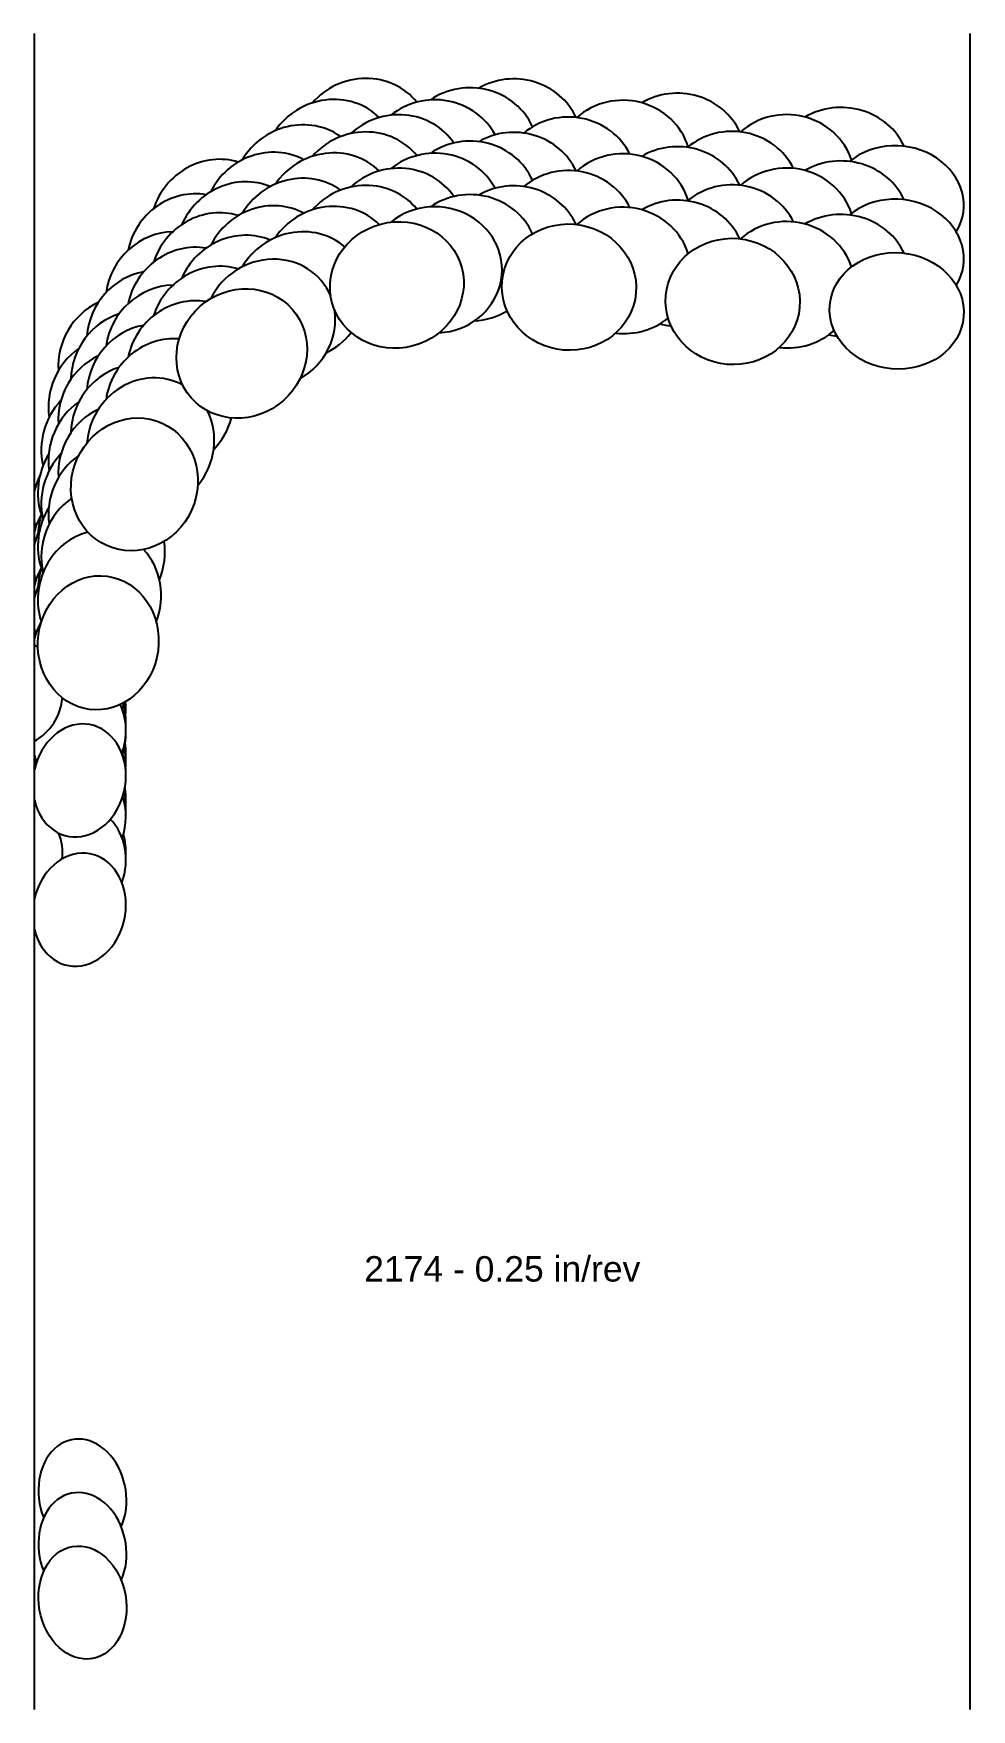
# Model space of a CAD drawing. Header units: inches. Extents: x -4.38 to 0.01, y -6.74 to 1.1.
import ezdxf
from ezdxf.enums import TextEntityAlignment as Align

# ---------------------------------------------------------------- set-up
doc = ezdxf.new("R2010")
doc.units = ezdxf.units.IN
doc.header["$MEASUREMENT"] = 0
for name, color, linetype, true_color in [('Blade_1', 30, 'Continuous', 0xff7f00), ('Blade_2', 7, 'Continuous', 0xcccc00), ('Blade_3', 7, 'Continuous', 0x00cc00), ('Blade_4', 7, 'Continuous', 0x00cccc), ('Blade_5', 7, 'Continuous', 0x0066cc)]:
    doc.layers.add(name, color=color, linetype=linetype, true_color=true_color)
doc.layers.add('Gage_Line', color=7, linetype='Continuous')
doc.styles.get("Standard").update_dxf_attribs({"font": 'arial.ttf'})

msp = doc.modelspace()

# ---------------------------------------------------------------- linework, layer by layer
at = {"layer": 'Blade_1'}
for centre, major_axis, ratio, start_param, end_param in [((-2.6802, 0.4199), (0.3036, 0.0801), 0.938385, 6.594211, 8.373324), ((-1.8754, 0.4097), (0.3128, -0.0274), 0.939693, 6.801639, 8.674576), ((-1.1103, 0.3427), (0.3128, -0.0274), 0.939693, 6.80203, 8.674576), ((-0.3435, 0.2987), (0.3128, -0.0274), 0.866025, 5.881672, 8.708758), ((-2.6802, 0.1699), (0.3036, 0.0801), 0.938385, 6.594211, 8.373324), ((-3.4056, 0.0996), (0.236, 0.2071), 0.935571, 6.713504, 8.325011), ((-1.8754, 0.1597), (0.3128, -0.0274), 0.939693, 6.801639, 8.674576), ((-1.1103, 0.0927), (0.3128, -0.0274), 0.939693, 6.80203, 8.674576), ((-0.3435, 0.0487), (0.3128, -0.0274), 0.866025, 5.881672, 8.708758), ((-3.4056, -0.1504), (0.236, 0.2071), 0.935571, 6.713504, 8.325011), ((-3.9073, -0.5125), (0.1295, 0.2861), 0.932692, 6.979404, 8.278932), ((-3.9073, -0.7625), (0.1295, 0.2861), 0.932692, 6.979404, 8.278932), ((-4.0763, -1.2528), (0.0415, 0.3112), 0.898454, 7.629439, 7.936992), ((-4.5, -1.4882), (0, 0.257), 1, 5.743819, 5.775242), ((-4.0763, -1.5028), (0.0415, 0.3112), 0.898454, 7.629439, 7.936992), ((-4.5, -1.7382), (0, 0.257), 1, 5.743819, 5.775242), ((-4.5, -1.9882), (0, 0.257), 1, 5.701577, 5.775242), ((-4.5, -1.9882), (0, 0.257), 1, 9.932721, 10.909308), ((-4.1652, -2.1466), (0.0531, 0.2607), 0.8115, 4.885184, 5.277639), ((-4.1652, -2.3966), (0.0531, 0.2607), 0.8115, 2.093116, 7.82318), ((-4.1652, -2.5006), (0.0531, 0.2607), 0.8115, 4.884993, 5.156953), ((-4.5, -2.7382), (0, 0.257), 1, 5.735568, 5.775242), ((-4.5, -2.7382), (0, 0.257), 1, 4.615496, 5.094234), ((-4.1652, -2.7506), (0.0531, 0.2607), 0.8115, 4.884993, 5.277439), ((-4.1652, -3.0006), (0.0531, 0.2607), 0.8115, 2.093116, 7.82318), ((-4.15, -5.7396), (-0.0462, 0.262), 0.766044, 3.991315, 8.122579), ((-4.15, -5.9896), (-0.0462, 0.262), 0.766044, 3.991315, 8.122579)]:
    msp.add_ellipse(centre, major_axis=major_axis, ratio=ratio, start_param=start_param, end_param=end_param, dxfattribs=at)
for centre, major_axis, ratio in [((-2.6802, -0.0801), (0.3036, 0.0801), 0.938385), ((-1.8754, -0.0903), (0.3128, -0.0274), 0.939693), ((-1.1103, -0.1573), (0.3128, -0.0274), 0.939693), ((-0.3435, -0.2013), (0.3128, -0.0274), 0.866025), ((-3.4056, -0.4004), (0.236, 0.2071), 0.935571), ((-3.9073, -1.0125), (0.1295, 0.2861), 0.932692), ((-4.0763, -1.7528), (0.0415, 0.3112), 0.898454), ((-4.15, -6.2396), (-0.0462, 0.262), 0.766044)]:
    msp.add_ellipse(centre, major_axis=major_axis, ratio=ratio, dxfattribs=at)
at = {"layer": 'Blade_2'}
for centre, major_axis, ratio, start_param, end_param in [((-2.5026, 0.4906), (0.314, 0), 0.939693, 6.743613, 8.567726), ((-3.2752, 0.2392), (0.2537, 0.185), 0.936196, 6.706553, 8.363987), ((-2.5026, 0.2406), (0.314, 0), 0.939693, 6.743613, 8.567726), ((-3.2752, -0.0108), (0.2537, 0.185), 0.936196, 6.706553, 8.363987), ((-2.5026, -0.0094), (0.314, 0), 0.939693, 4.774888, 8.567726), ((-3.2752, -0.2608), (0.2537, 0.185), 0.936196, 6.061645, 8.363987), ((-3.8318, -0.3237), (0.1522, 0.2746), 0.933174, 6.928346, 8.315222), ((-3.2752, -0.2608), (0.2537, 0.185), 0.936196, 4.595492, 5.837611), ((-3.8318, -0.5737), (0.1522, 0.2746), 0.933174, 6.928346, 8.315222), ((-3.8318, -0.8237), (0.1522, 0.2746), 0.933174, 6.29041, 8.315222), ((-3.8318, -0.8237), (0.1522, 0.2746), 0.933174, 4.509432, 5.717773), ((-4.0702, -1.0424), (0.0532, 0.3095), 0.915916, 7.438864, 8.377363), ((-4.0702, -1.2924), (0.0532, 0.3095), 0.915916, 7.438864, 8.377363), ((-4.0702, -1.5424), (0.0532, 0.3095), 0.915916, 6.655029, 8.377363), ((-4.0702, -1.5424), (0.0532, 0.3095), 0.915916, 4.495035, 5.672203), ((-4.1652, -2.185), (0.0531, 0.2607), 0.8115, 4.544614, 5.451201), ((-4.1652, -2.2891), (0.0531, 0.2607), 0.8115, 4.870271, 5.131155), ((-4.1652, -2.185), (0.0531, 0.2607), 0.8115, 2.093116, 2.230089), ((-4.1652, -2.5391), (0.0531, 0.2607), 0.8115, 4.870271, 5.232151), ((-4.1652, -2.7891), (0.0531, 0.2607), 0.8115, 4.544821, 5.799184)]:
    msp.add_ellipse(centre, major_axis=major_axis, ratio=ratio, start_param=start_param, end_param=end_param, dxfattribs=at)
at = {"layer": 'Blade_3'}
for centre, major_axis, ratio, start_param, end_param in [((-2.336, 0.5471), (0.3137, -0.0137), 0.939693, 6.718939, 8.533262), ((-1.6204, 0.488), (0.3128, -0.0274), 0.939693, 6.642369, 8.704358), ((-0.8553, 0.4211), (0.3128, -0.0274), 0.939693, 6.661507, 8.704792), ((-3.136, 0.369), (0.2696, 0.161), 0.936805, 6.669944, 8.387308), ((-2.336, 0.2971), (0.3137, -0.0137), 0.939693, 6.718939, 8.533262), ((-1.6204, 0.238), (0.3128, -0.0274), 0.939693, 6.642369, 8.704358), ((-0.8553, 0.1711), (0.3128, -0.0274), 0.939693, 6.661507, 8.704792), ((-3.136, 0.119), (0.2696, 0.161), 0.936805, 6.669944, 8.387308), ((-2.336, 0.0471), (0.3137, -0.0137), 0.939693, 6.718939, 8.533262), ((-1.6204, -0.012), (0.3128, -0.0274), 0.939693, 6.642369, 8.704358), ((-3.7428, -0.1392), (0.1746, 0.261), 0.933719, 6.855145, 8.333404), ((-3.136, -0.131), (0.2696, 0.161), 0.936805, 6.586945, 8.387308), ((-0.8553, -0.0789), (0.3128, -0.0274), 0.939693, 6.661507, 8.704792), ((-3.7428, -0.3892), (0.1746, 0.261), 0.933719, 6.855145, 8.333404), ((-2.336, 0.0471), (0.3137, -0.0137), 0.939693, 4.813105, 5.329508), ((-1.6204, -0.012), (0.3128, -0.0274), 0.939693, 4.676628, 5.519786), ((-3.136, -0.131), (0.2696, 0.161), 0.936805, 4.620114, 5.104983), ((-0.8553, -0.0789), (0.3128, -0.0274), 0.939693, 4.676942, 5.566639), ((-3.7428, -0.6392), (0.1746, 0.261), 0.933719, 6.754926, 8.333404), ((-4.0535, -0.8399), (0.0742, 0.3051), 0.91603, 7.292183, 8.351161), ((-3.7428, -0.6392), (0.1746, 0.261), 0.933719, 4.521554, 5.065622), ((-4.0535, -1.0899), (0.0742, 0.3051), 0.91603, 7.292183, 8.351161), ((-4.0535, -1.3399), (0.0742, 0.3051), 0.91603, 7.074874, 8.351161), ((-4.0535, -1.3399), (0.0742, 0.3051), 0.91603, 4.544694, 5.129487), ((-4.1652, -1.9812), (0.0531, 0.2607), 0.8115, 4.56079, 4.681572), ((-4.1652, -2.0853), (0.0531, 0.2607), 0.8115, 4.85171, 5.092238), ((-4.1652, -2.3353), (0.0531, 0.2607), 0.8115, 4.85171, 5.221076), ((-4.1652, -2.5853), (0.0531, 0.2607), 0.8115, 4.56079, 5.324649), ((-4.1652, -2.5853), (0.0531, 0.2607), 0.8115, 7.733239, 7.75332)]:
    msp.add_ellipse(centre, major_axis=major_axis, ratio=ratio, start_param=start_param, end_param=end_param, dxfattribs=at)
at = {"layer": 'Blade_4'}
for centre, major_axis, ratio, start_param, end_param in [((-2.1304, 0.5882), (0.3128, -0.0274), 0.939693, 6.775014, 8.497773), ((-2.9897, 0.4891), (0.2834, 0.1352), 0.937383, 6.611809, 8.418441), ((-1.3653, 0.5212), (0.3128, -0.0274), 0.939693, 6.775014, 8.50777), ((-0.5993, 0.4647), (0.3128, -0.0274), 0.906308, 6.75226, 8.517439), ((-2.1304, 0.3382), (0.3128, -0.0274), 0.939693, 6.775014, 8.497773), ((-1.3653, 0.2712), (0.3128, -0.0274), 0.939693, 6.775014, 8.50777), ((-2.9897, 0.2391), (0.2834, 0.1352), 0.937383, 6.611809, 8.418441), ((-0.5993, 0.2147), (0.3128, -0.0274), 0.906308, 6.75226, 8.517439), ((-2.1304, 0.0882), (0.3128, -0.0274), 0.939693, 6.775014, 8.497773), ((-3.6417, 0.04), (0.1961, 0.2452), 0.934311, 6.758734, 8.357611), ((-1.3653, 0.0212), (0.3128, -0.0274), 0.939693, 6.775014, 8.50777), ((-2.9897, -0.0109), (0.2834, 0.1352), 0.937383, 6.611809, 8.418441), ((-0.5993, -0.0353), (0.3128, -0.0274), 0.906308, 6.75226, 8.517439), ((-3.6417, -0.21), (0.1961, 0.2452), 0.934311, 6.758734, 8.357611), ((-3.6417, -0.46), (0.1961, 0.2452), 0.934311, 6.758734, 8.357611), ((-2.1304, 0.0882), (0.3128, -0.0274), 0.939693, 4.668112, 4.68949), ((-1.3653, 0.0212), (0.3128, -0.0274), 0.939693, 4.519289, 4.68949), ((-0.5993, -0.0353), (0.3128, -0.0274), 0.906308, 4.590797, 4.715978), ((-4.0192, -0.6369), (0.0957, 0.2991), 0.916263, 7.153858, 8.340013), ((-4.0192, -0.8869), (0.0957, 0.2991), 0.916263, 7.153858, 8.340013), ((-4.0192, -1.1369), (0.0957, 0.2991), 0.916263, 7.153858, 8.340013), ((-4.1652, -1.2872), (0.0531, 0.2607), 0.8115, 7.482662, 7.82318), ((-4.0192, -1.1369), (0.0957, 0.2991), 0.916263, 4.524647, 4.526656), ((-4.1652, -1.5372), (0.0531, 0.2607), 0.8115, 7.482662, 7.82318), ((-4.1652, -1.7872), (0.0531, 0.2607), 0.8115, 7.482662, 7.82318), ((-4.1652, -2.1413), (0.0531, 0.2607), 0.8115, 4.947989, 5.266958), ((-4.1652, -2.3913), (0.0531, 0.2607), 0.8115, 4.947989, 5.360614), ((-4.1652, -2.3913), (0.0531, 0.2607), 0.8115, 7.697273, 7.82318)]:
    msp.add_ellipse(centre, major_axis=major_axis, ratio=ratio, start_param=start_param, end_param=end_param, dxfattribs=at)
at = {"layer": 'Blade_5'}
for centre, major_axis, ratio, start_param, end_param in [((-2.8375, 0.5884), (0.2947, 0.1085), 0.937916, 6.587972, 8.387261), ((-2.8375, 0.3384), (0.2947, 0.1085), 0.937916, 6.587972, 8.387261), ((-3.5286, 0.2029), (0.2167, 0.2272), 0.934936, 6.718501, 8.338649), ((-2.8375, 0.0884), (0.2947, 0.1085), 0.937916, 6.587972, 8.387261), ((-3.5286, -0.0471), (0.2167, 0.2272), 0.934936, 6.718501, 8.338649), ((-3.5286, -0.2971), (0.2167, 0.2272), 0.934936, 6.718501, 8.338649), ((-3.9677, -0.4461), (0.1076, 0.295), 0.932294, 7.03221, 8.291572), ((-3.9677, -0.6961), (0.1076, 0.295), 0.932294, 7.03221, 8.291572), ((-3.9677, -0.9461), (0.1076, 0.295), 0.932294, 7.03221, 8.291572), ((-4.1652, -1.0944), (0.0531, 0.2607), 0.8115, 7.530272, 7.82318), ((-4.1652, -1.0944), (0.0531, 0.2607), 0.8115, 8.376301, 8.474605), ((-4.1652, -1.3444), (0.0531, 0.2607), 0.8115, 7.530272, 7.82318), ((-4.1652, -1.3444), (0.0531, 0.2607), 0.8115, 8.376301, 8.474605), ((-4.1652, -1.5944), (0.0531, 0.2607), 0.8115, 7.530272, 7.82318), ((-4.1652, -1.5944), (0.0531, 0.2607), 0.8115, 8.376301, 8.474605), ((-4.1652, -2.1985), (0.0531, 0.2607), 0.8115, 4.583283, 4.983693), ((-4.1652, -2.1985), (0.0531, 0.2607), 0.8115, 8.376301, 8.474605)]:
    msp.add_ellipse(centre, major_axis=major_axis, ratio=ratio, start_param=start_param, end_param=end_param, dxfattribs=at)
at = {"layer": 'Gage_Line'}
for p, q in [((-4.375, -6.7396), (-4.375, 1.0954)), ((0, -6.7396), (0, 1.0954))]:
    msp.add_line(p, q, dxfattribs=at)

# ---------------------------------------------------------------- texts
msp.add_text('2174 - 0.25 in/rev', height=0.11875).set_placement((-2.1875, -4.6797), align=Align.MIDDLE_CENTER)

doc.saveas('drawing.dxf')
